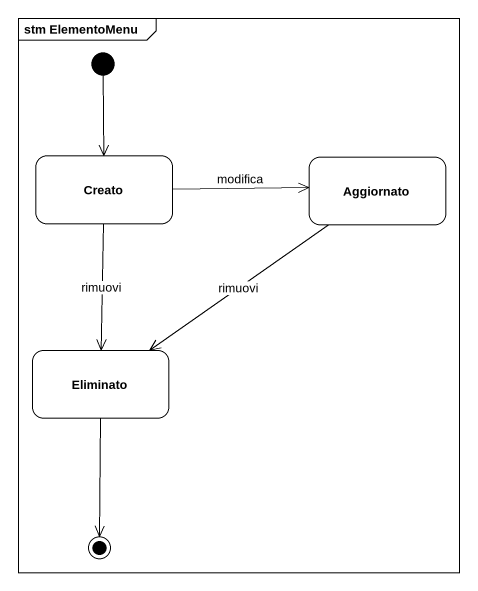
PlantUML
@startuml
mainframe stm ElementoMenu
hide empty description
state Creato
state Aggiornato
state Eliminato
[*] --> Creato
Creato -right-> Aggiornato : modifica
Creato --> Eliminato : rimuovi
Aggiornato --> Eliminato : rimuovi
Eliminato --> [*]
@enduml
